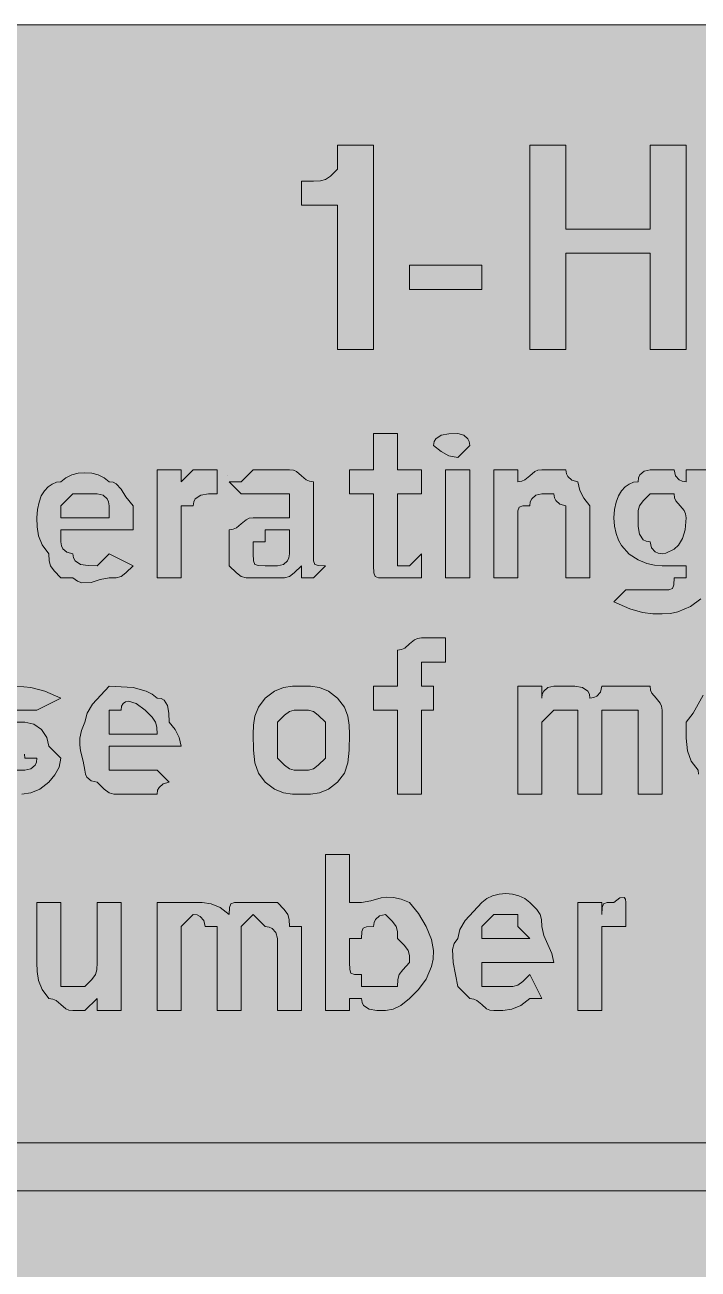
# Model space of a CAD drawing. Header units: metres. Extents: x 10 to 558, y 11 to 259.
# Drawn here: x 141.8 to 208.9, y 134.8 to 259 of the extents above; entities that cross this region are included whole.
import ezdxf

# ---------------------------------------------------------------- set-up
doc = ezdxf.new("R2010")
doc.units = ezdxf.units.M
for name, color, linetype, true_color in [('FILL_FIREBRICK_C36B00', 7, 'Continuous', 0xc36b00), ('FILL_WHITE_FFFFFF', 7, 'Continuous', 0xffffff), ('STROKE_WHITE_FFFFFF', 7, 'Continuous', 0xffffff)]:
    doc.layers.add(name, color=color, linetype=linetype, true_color=true_color)

msp = doc.modelspace()

# ---------------------------------------------------------------- hatches: boundary and pattern name
at = {"layer": 'FILL_FIREBRICK_C36B00', "true_color": 0xc36b00}
h = msp.add_hatch(color=7, dxfattribs=at)
h.dxf.hatch_style = 1
h.paths.add_polyline_path([(551.8, 258.91), (552.54, 258.75), (553.8, 258.21), (554.83, 257.44), (555.75, 256.56), (556.54, 256.06), (557.14, 255.47), (557.56, 254.83), (557.85, 254.16), (558.11, 252.85), (558.15, 251.76), (558.15, 17.76), (558.15, 15.36), (557.44, 14.48), (556.95, 13.71), (556.46, 13.17), (556.15, 13.01), (555.75, 12.96), (555.3, 12.17), (554.83, 11.57), (554.34, 11.15), (553.8, 10.86), (552.54, 10.6), (550.95, 10.56), (16.95, 10.56), (13.35, 10.56), (13.3, 10.96), (13.14, 11.27), (12.6, 11.76), (11.83, 12.25), (10.95, 12.96), (10.26, 13.88), (9.9, 14.91), (9.77, 16.17), (9.75, 17.76), (9.75, 251.76), (9.75, 254.16), (9.8, 254.56), (9.94, 254.87), (10.35, 255.36), (10.76, 255.85), (10.9, 256.16), (10.95, 256.56), (11.83, 256.75), (12.6, 257.16), (13.35, 257.76), (14.25, 257.95), (15.15, 258.36), (16.05, 258.77), (16.95, 258.96), (550.95, 258.96), (551.8, 258.91)])
at = {"layer": 'FILL_WHITE_FFFFFF', "true_color": 0xffffff}
h = msp.add_hatch(color=7, dxfattribs=at)
h.dxf.hatch_style = 1
h.paths.add_polyline_path([(172.95, 226.56), (172.95, 240.96), (169.35, 240.96), (169.35, 243.36), (170.55, 243.36), (171.26, 243.38), (171.75, 243.51), (172.24, 243.87), (172.95, 244.56), (172.95, 245.76), (172.95, 246.96), (176.55, 246.96), (176.55, 226.56), (172.95, 226.56)])
h = msp.add_hatch(color=7, dxfattribs=at)
h.dxf.hatch_style = 1
h.paths.add_polyline_path([(204.15, 236.16), (195.75, 236.16), (195.75, 226.56), (192.15, 226.56), (192.15, 246.96), (195.75, 246.96), (195.75, 238.56), (204.15, 238.56), (204.15, 246.96), (207.75, 246.96), (207.75, 226.56), (204.15, 226.56), (204.15, 236.16)])
h = msp.add_hatch(color=7, dxfattribs=at)
h.dxf.hatch_style = 1
h.paths.add_polyline_path([(180.15, 234.96), (187.35, 234.96), (187.35, 232.56), (180.15, 232.56), (180.15, 234.96)])
h = msp.add_hatch(color=7, dxfattribs=at)
h.dxf.hatch_style = 1
h.paths.add_polyline_path([(178.95, 204.96), (180.15, 204.96), (181.35, 206.16), (181.35, 203.76), (177.75, 203.76), (177.06, 203.78), (176.7, 203.91), (176.57, 204.27), (176.55, 204.96), (176.55, 206.16), (176.55, 212.16), (174.15, 212.16), (174.15, 214.56), (176.55, 214.56), (176.55, 218.16), (178.95, 218.16), (178.95, 214.56), (181.35, 214.56), (181.35, 212.16), (178.95, 212.16), (178.95, 206.16), (178.95, 204.96)])
h = msp.add_hatch(color=7, dxfattribs=at)
h.dxf.hatch_style = 1
h.paths.add_polyline_path([(184.95, 215.76), (184.07, 215.95), (183.3, 216.36), (182.55, 216.96), (182.6, 217.36), (182.76, 217.65), (183.3, 218.01), (184.07, 218.14), (184.95, 218.16), (185.55, 218.01), (185.96, 217.65), (186.1, 217.36), (186.15, 216.96), (184.95, 215.76)])
h = msp.add_hatch(color=7, dxfattribs=at)
h.dxf.hatch_style = 1
h.paths.add_polyline_path([(144.66, 204.47), (144.3, 204.96), (144.17, 205.45), (144.15, 206.16), (143.46, 207.06), (143.1, 207.96), (142.97, 208.86), (142.95, 209.76), (143, 210.6), (143.16, 211.33), (143.39, 211.95), (143.7, 212.46), (144.06, 212.85), (144.47, 213.13), (144.9, 213.3), (145.35, 213.36), (145.85, 213.75), (146.44, 214.03), (147.08, 214.2), (147.75, 214.26), (148.42, 214.2), (149.06, 214.03), (149.65, 213.75), (150.15, 213.36), (150.55, 213.31), (150.86, 213.15), (151.35, 212.61), (151.84, 211.84), (152.55, 210.96), (152.55, 208.56), (145.35, 208.56), (145.35, 207.36), (145.4, 206.96), (145.54, 206.67), (145.95, 206.31), (146.55, 206.16), (146.6, 205.76), (146.76, 205.47), (147.3, 205.11), (148.07, 204.98), (148.95, 204.96), (150.15, 206.16), (152.55, 204.96), (151.84, 204.27), (151.35, 203.91), (150.86, 203.78), (150.15, 203.76), (149.25, 203.59), (148.35, 203.31), (147.45, 203.25), (147, 203.42), (146.55, 203.76), (145.35, 203.76), (144.66, 204.47)])
h.paths.add_polyline_path([(150.15, 210.96), (150.1, 211.36), (149.96, 211.65), (149.55, 212.01), (148.95, 212.16), (146.55, 212.16), (145.35, 210.96), (145.35, 209.76), (150.15, 209.76), (150.15, 210.96)], flags=16)
h = msp.add_hatch(color=7, dxfattribs=at)
h.dxf.hatch_style = 1
h.paths.add_polyline_path([(158.55, 214.56), (160.95, 214.56), (160.95, 212.16), (160.07, 212.14), (159.3, 212.01), (158.76, 211.65), (158.6, 211.36), (158.55, 210.96), (157.35, 210.96), (157.35, 209.76), (157.35, 203.76), (154.95, 203.76), (154.95, 214.56), (157.35, 214.56), (157.35, 213.36), (158.55, 214.56)])
h = msp.add_hatch(color=7, dxfattribs=at)
h.dxf.hatch_style = 1
h.paths.add_polyline_path([(164.55, 214.56), (165.75, 214.56), (168.15, 214.56), (168.55, 214.51), (168.86, 214.37), (169.35, 213.96), (169.84, 213.55), (170.15, 213.41), (170.55, 213.36), (170.55, 212.16), (170.55, 209.76), (170.55, 206.16), (170.57, 205.47), (170.7, 205.11), (171.06, 204.98), (171.75, 204.96), (170.55, 203.76), (169.35, 203.76), (169.35, 204.96), (168.64, 204.27), (168.15, 203.91), (167.66, 203.78), (166.95, 203.76), (165.75, 203.76), (164.55, 203.76), (163.84, 203.78), (163.35, 203.91), (162.86, 204.27), (162.15, 204.96), (162.15, 206.16), (162.15, 208.56), (162.55, 208.61), (162.86, 208.75), (163.35, 209.16), (163.84, 209.57), (164.15, 209.71), (164.55, 209.76), (165.75, 209.76), (166.95, 209.76), (168.15, 209.76), (168.15, 210.96), (168.15, 212.16), (166.95, 212.16), (165.75, 212.16), (164.55, 212.16), (163.35, 212.16), (162.15, 213.36), (163.35, 213.36), (164.55, 214.56)])
h.paths.add_polyline_path([(167.55, 205.11), (167.96, 205.47), (168.1, 205.76), (168.15, 206.16), (168.15, 208.56), (166.95, 208.56), (165.75, 208.56), (165.75, 207.36), (164.55, 207.36), (164.55, 206.16), (164.57, 205.47), (164.7, 205.11), (165.06, 204.98), (165.75, 204.96), (166.95, 204.96), (167.55, 205.11)], flags=16)
h = msp.add_hatch(color=7, dxfattribs=at)
h.dxf.hatch_style = 1
h.paths.add_polyline_path([(183.75, 203.76), (183.75, 214.56), (186.15, 214.56), (186.15, 203.76), (183.75, 203.76)])
h = msp.add_hatch(color=7, dxfattribs=at)
h.dxf.hatch_style = 1
h.paths.add_polyline_path([(192.75, 212.01), (192.34, 211.65), (192.2, 211.36), (192.15, 210.96), (191.46, 210.94), (191.1, 210.81), (190.97, 210.45), (190.95, 209.76), (190.95, 203.76), (188.55, 203.76), (188.55, 214.56), (190.95, 214.56), (190.95, 213.36), (191.35, 213.41), (191.66, 213.55), (192.15, 213.96), (192.64, 214.37), (192.95, 214.51), (193.35, 214.56), (195.75, 214.56), (195.8, 214.16), (195.94, 213.87), (196.35, 213.51), (196.95, 213.36), (197.14, 212.48), (197.55, 211.71), (198.15, 210.96), (198.15, 203.76), (195.75, 203.76), (195.75, 210.96), (195.15, 211.11), (194.74, 211.47), (194.6, 211.76), (194.55, 212.16), (193.35, 212.16), (192.75, 212.01)])
h = msp.add_hatch(color=7, dxfattribs=at)
h.dxf.hatch_style = 1
h.paths.add_polyline_path([(210.15, 214.56), (210.15, 202.56), (209.23, 201.68), (208.2, 200.91), (206.94, 200.37), (206.2, 200.21), (205.35, 200.16), (204.43, 200.18), (203.4, 200.31), (202.14, 200.67), (200.55, 201.36), (201.75, 202.56), (205.35, 202.56), (206.04, 202.58), (206.4, 202.71), (206.53, 203.07), (206.55, 203.76), (207.75, 203.76), (207.75, 204.96), (206.55, 204.96), (205.35, 204.96), (204.6, 205.03), (203.83, 205.21), (202.95, 205.56), (202.07, 206.13), (201.3, 206.98), (200.99, 207.53), (200.76, 208.18), (200.6, 208.92), (200.55, 209.76), (200.6, 210.6), (200.76, 211.33), (200.99, 211.95), (201.3, 212.46), (201.66, 212.85), (202.07, 213.13), (202.5, 213.3), (202.95, 213.36), (203, 213.76), (203.14, 214.05), (203.55, 214.41), (204.15, 214.56), (205.35, 214.56), (206.55, 214.56), (206.7, 213.96), (207.06, 213.55), (207.35, 213.41), (207.75, 213.36), (207.75, 214.56), (210.15, 214.56)])
h.paths.add_polyline_path([(203.46, 211.45), (203.1, 210.96), (202.97, 210.47), (202.95, 209.76), (202.97, 208.88), (203.1, 208.11), (203.46, 207.57), (203.75, 207.41), (204.15, 207.36), (204.3, 206.76), (204.66, 206.35), (204.95, 206.21), (205.35, 206.16), (205.72, 206.22), (206.55, 206.61), (206.99, 207.04), (207.38, 207.68), (207.65, 208.57), (207.75, 209.76), (207.7, 210.16), (207.56, 210.47), (207.15, 210.96), (206.74, 211.45), (206.6, 211.76), (206.55, 212.16), (205.35, 212.16), (204.15, 212.16), (203.46, 211.45)], flags=16)
h = msp.add_hatch(color=7, dxfattribs=at)
h.dxf.hatch_style = 1
h.paths.add_polyline_path([(181.35, 182.16), (178.95, 182.16), (178.95, 190.56), (176.55, 190.56), (176.55, 192.96), (178.95, 192.96), (178.95, 195.36), (178.95, 196.56), (179.35, 196.61), (179.66, 196.75), (180.15, 197.16), (180.64, 197.57), (180.95, 197.71), (181.35, 197.76), (182.55, 197.76), (183.75, 197.76), (183.75, 195.36), (182.55, 195.36), (181.35, 195.36), (181.35, 194.16), (181.35, 192.96), (182.55, 192.96), (182.55, 190.56), (181.35, 190.56), (181.35, 182.16)])
h = msp.add_hatch(color=7, dxfattribs=at)
h.dxf.hatch_style = 1
h.paths.add_polyline_path([(140.55, 189.36), (141.75, 189.36), (142.63, 189.15), (143.4, 188.61), (143.94, 187.84), (144.15, 186.96), (145.35, 185.76), (145.16, 184.88), (144.75, 184.11), (144.15, 183.36), (143.25, 182.67), (142.35, 182.31), (141.45, 182.18), (140.55, 182.16), (139.7, 182.21), (138.96, 182.37), (137.7, 182.91), (136.67, 183.68), (135.75, 184.56), (136.95, 185.76), (137.35, 185.71), (137.66, 185.57), (138.15, 185.16), (138.64, 184.75), (138.95, 184.61), (139.35, 184.56), (140.55, 184.56), (141.75, 184.56), (142.35, 184.71), (142.76, 185.07), (142.9, 185.36), (142.95, 185.76), (141.75, 185.76), (141.7, 186.16), (141.56, 186.45), (141.15, 186.81), (140.55, 186.96), (139.35, 186.96), (138.47, 187.15), (137.7, 187.56), (136.95, 188.16), (136.95, 190.56), (136.95, 191.76), (137.66, 192.45), (138.15, 192.81), (138.64, 192.94), (139.35, 192.96), (140.96, 192.94), (142.35, 192.81), (143.74, 192.45), (145.35, 191.76), (142.95, 190.56), (140.55, 190.56), (139.35, 190.56), (139.35, 189.36), (140.55, 189.36)])
h = msp.add_hatch(color=7, dxfattribs=at)
h.dxf.hatch_style = 1
h.paths.add_polyline_path([(150.15, 182.31), (149.66, 182.67), (148.95, 183.36), (148.35, 183.51), (147.94, 183.87), (147.8, 184.16), (147.75, 184.56), (147.58, 185.48), (147.3, 186.51), (147.22, 187.1), (147.24, 187.77), (147.41, 188.51), (147.75, 189.36), (147.96, 190.26), (148.5, 191.16), (150.15, 192.96), (152.55, 192.81), (153.86, 192.45), (154.45, 192.16), (154.95, 191.76), (155.35, 191.71), (155.64, 191.55), (156, 191.01), (156.13, 190.24), (156.15, 189.36), (156.75, 188.61), (157.16, 187.84), (157.35, 186.96), (150.15, 186.96), (150.15, 185.76), (150.15, 184.56), (152.55, 184.56), (154.95, 184.56), (156.15, 183.36), (155.55, 183.21), (155.14, 182.85), (155, 182.56), (154.95, 182.16), (151.35, 182.16), (150.64, 182.18), (150.15, 182.31)])
h.paths.add_polyline_path([(154.93, 188.87), (154.8, 189.36), (154.44, 189.85), (153.75, 190.56), (152.87, 191.23), (152.1, 191.46), (151.79, 191.4), (151.56, 191.23), (151.4, 190.95), (151.35, 190.56), (150.15, 190.56), (150.15, 188.16), (154.95, 188.16), (154.93, 188.87)], flags=16)
h = msp.add_hatch(color=7, dxfattribs=at)
h.dxf.hatch_style = 1
h.paths.add_polyline_path([(164.7, 189.96), (165.06, 190.86), (165.75, 191.76), (166.65, 192.45), (167.55, 192.81), (168.45, 192.94), (169.35, 192.96), (170.25, 192.94), (171.15, 192.81), (172.05, 192.45), (172.95, 191.76), (173.64, 190.86), (174, 189.96), (174.13, 189.06), (174.15, 188.16), (174.13, 186.57), (174, 185.31), (173.64, 184.28), (172.95, 183.36), (172.05, 182.67), (171.15, 182.31), (170.25, 182.18), (169.35, 182.16), (168.45, 182.18), (167.55, 182.31), (166.65, 182.67), (165.75, 183.36), (165.06, 184.28), (164.7, 185.31), (164.57, 186.57), (164.55, 188.16), (164.57, 189.06), (164.7, 189.96)])
h.paths.add_polyline_path([(168.15, 190.41), (167.66, 190.05), (166.95, 189.36), (166.95, 188.16), (166.95, 185.76), (167.66, 185.07), (168.15, 184.71), (168.64, 184.58), (169.35, 184.56), (170.06, 184.58), (170.55, 184.71), (171.04, 185.07), (171.75, 185.76), (171.75, 188.16), (171.75, 189.36), (171.04, 190.05), (170.55, 190.41), (170.06, 190.54), (169.35, 190.56), (168.64, 190.54), (168.15, 190.41)], flags=16)
h = msp.add_hatch(color=7, dxfattribs=at)
h.dxf.hatch_style = 1
h.paths.add_polyline_path([(193.35, 191.76), (193.4, 192.16), (193.54, 192.45), (193.95, 192.81), (194.55, 192.96), (195.75, 192.96), (196.63, 192.94), (197.4, 192.81), (197.94, 192.45), (198.1, 192.16), (198.15, 191.76), (198.55, 191.81), (198.84, 191.95), (199.2, 192.36), (199.35, 192.96), (200.55, 192.96), (204.15, 192.96), (204.2, 192.56), (204.34, 192.25), (204.75, 191.76), (205.16, 191.27), (205.3, 190.96), (205.35, 190.56), (205.35, 189.36), (205.35, 182.16), (202.95, 182.16), (202.95, 189.36), (202.95, 190.56), (201.75, 190.56), (199.35, 190.56), (199.35, 189.36), (199.35, 182.16), (196.95, 182.16), (196.95, 189.36), (196.95, 190.56), (195.75, 190.56), (194.55, 190.56), (193.35, 189.36), (193.35, 182.16), (190.95, 182.16), (190.95, 192.96), (193.35, 192.96), (193.35, 191.76)])
h = msp.add_hatch(color=7, dxfattribs=at)
h.dxf.hatch_style = 1
h.paths.add_polyline_path([(211.35, 182.31), (210.86, 182.67), (210.15, 183.36), (209.55, 183.51), (209.14, 183.87), (209, 184.16), (208.95, 184.56), (208.26, 185.48), (207.9, 186.51), (207.77, 187.77), (207.75, 189.36), (208.46, 190.26), (208.95, 191.16), (209.44, 192.06), (210.15, 192.96), (211.76, 192.94), (213.15, 192.81), (214.54, 192.45), (216.15, 191.76), (216.75, 191.01), (217.16, 190.24), (217.35, 189.36), (217.35, 186.96), (210.15, 186.96), (210.3, 186.36), (210.66, 185.95), (210.95, 185.81), (211.35, 185.76), (211.35, 184.56), (213.75, 184.56), (214.95, 184.56), (216.15, 184.56), (217.35, 183.36), (216.75, 183.21), (216.34, 182.85), (216.2, 182.56), (216.15, 182.16), (212.55, 182.16), (211.84, 182.18), (211.35, 182.31)])
h.paths.add_polyline_path([(214.95, 190.56), (213.75, 190.56), (213.7, 190.95), (213.54, 191.23), (213.31, 191.4), (213, 191.46), (212.23, 191.23), (211.35, 190.56), (210.66, 189.85), (210.3, 189.36), (210.17, 188.87), (210.15, 188.16), (214.95, 188.16), (214.95, 190.56)], flags=16)
h = msp.add_hatch(color=7, dxfattribs=at)
h.dxf.hatch_style = 1
h.paths.add_polyline_path([(177.3, 171.81), (177.89, 171.89), (178.56, 171.87), (179.3, 171.7), (180.15, 171.36), (181.03, 170.27), (181.8, 168.96), (182.34, 167.65), (182.55, 166.56), (182.5, 165.71), (182.34, 164.97), (181.8, 163.71), (181.03, 162.68), (180.15, 161.76), (179.27, 161.07), (178.5, 160.71), (177.75, 160.56), (176.87, 160.58), (176.1, 160.71), (175.56, 161.07), (175.4, 161.36), (175.35, 161.76), (174.15, 161.76), (174.15, 160.56), (171.75, 160.56), (171.75, 176.16), (174.15, 176.16), (174.15, 171.36), (175.35, 171.36), (176.27, 171.53), (177.3, 171.81)])
h.paths.add_polyline_path([(178.97, 163.67), (179.1, 164.16), (179.46, 164.65), (180.15, 165.36), (180.13, 166.07), (180, 166.56), (179.64, 167.05), (178.95, 167.76), (178.93, 168.47), (178.8, 168.96), (178.44, 169.45), (177.75, 170.16), (177.15, 170.01), (176.74, 169.65), (176.6, 169.36), (176.55, 168.96), (175.86, 168.94), (175.5, 168.81), (175.37, 168.45), (175.35, 167.76), (174.15, 167.76), (174.15, 165.36), (174.17, 164.67), (174.3, 164.31), (174.66, 164.18), (175.35, 164.16), (175.35, 162.96), (177.75, 162.96), (178.95, 162.96), (178.97, 163.67)], flags=16)
h = msp.add_hatch(color=7, dxfattribs=at)
h.dxf.hatch_style = 1
h.paths.add_polyline_path([(187.84, 160.75), (187.35, 161.16), (186.86, 161.57), (186.55, 161.71), (186.15, 161.76), (184.95, 162.96), (184.5, 165.36), (184.44, 166.67), (184.61, 167.26), (184.95, 167.76), (185.16, 168.66), (185.7, 169.56), (187.35, 171.36), (187.85, 171.75), (188.44, 172.03), (189.08, 172.2), (189.75, 172.26), (190.42, 172.2), (191.06, 172.03), (191.65, 171.75), (192.15, 171.36), (192.84, 170.65), (193.2, 170.16), (193.33, 169.67), (193.35, 168.96), (193.54, 168.06), (193.95, 167.16), (194.36, 166.26), (194.55, 165.36), (187.35, 165.36), (187.35, 164.16), (187.35, 162.96), (189.75, 162.96), (190.46, 162.98), (190.95, 163.11), (191.44, 163.47), (192.15, 164.16), (193.35, 161.76), (192.15, 161.76), (191.25, 161.07), (190.35, 160.71), (189.45, 160.58), (188.55, 160.56), (188.15, 160.61), (187.84, 160.75)])
h.paths.add_polyline_path([(190.95, 168.96), (190.95, 170.16), (188.55, 170.16), (187.35, 168.96), (187.35, 167.76), (192.15, 167.76), (190.95, 168.96)], flags=16)
h = msp.add_hatch(color=7, dxfattribs=at)
h.dxf.hatch_style = 1
h.paths.add_polyline_path([(199.37, 170.85), (199.5, 171.21), (199.86, 171.34), (200.55, 171.36), (201.15, 171.81), (201.56, 171.87), (201.7, 171.7), (201.75, 171.36), (201.75, 168.96), (199.35, 168.96), (199.35, 167.76), (199.35, 160.56), (196.95, 160.56), (196.95, 171.36), (199.35, 171.36), (199.35, 170.16), (199.37, 170.85)])
h = msp.add_hatch(color=7, dxfattribs=at)
h.dxf.hatch_style = 1
h.paths.add_polyline_path([(146.15, 160.61), (145.84, 160.75), (145.35, 161.16), (144.86, 161.57), (144.55, 161.71), (144.15, 161.76), (143.46, 162.66), (143.1, 163.56), (142.97, 164.46), (142.95, 165.36), (142.95, 171.36), (145.35, 171.36), (145.35, 165.36), (145.35, 162.96), (146.55, 162.96), (147.75, 162.96), (148.44, 163.67), (148.8, 164.16), (148.93, 164.65), (148.95, 165.36), (148.95, 171.36), (151.35, 171.36), (151.35, 160.56), (148.95, 160.56), (148.95, 161.76), (147.75, 160.56), (146.55, 160.56), (146.15, 160.61)])
h = msp.add_hatch(color=7, dxfattribs=at)
h.dxf.hatch_style = 1
h.paths.add_polyline_path([(158.55, 171.36), (159.45, 171.34), (160.35, 171.21), (161.25, 170.85), (162.15, 170.16), (162.17, 170.85), (162.3, 171.21), (162.66, 171.34), (163.35, 171.36), (164.55, 171.36), (166.95, 171.36), (167.64, 170.65), (168, 170.16), (168.13, 169.67), (168.15, 168.96), (169.35, 168.96), (169.35, 160.56), (166.95, 160.56), (166.95, 167.76), (166.8, 168.36), (166.44, 168.77), (166.15, 168.91), (165.75, 168.96), (164.55, 170.16), (163.35, 168.96), (163.35, 167.76), (163.35, 160.56), (160.95, 160.56), (160.95, 167.76), (160.95, 168.96), (159.75, 168.96), (159.6, 169.56), (159.24, 169.97), (158.95, 170.11), (158.55, 170.16), (157.35, 168.96), (157.35, 167.76), (157.35, 160.56), (154.95, 160.56), (154.95, 171.36), (157.35, 171.36), (158.55, 171.36)])
h = msp.add_hatch(color=7, dxfattribs=at)
h.dxf.hatch_style = 1
h.paths.add_polyline_path([(505.35, 147.36), (505.35, 142.56), (72.15, 142.56), (76.95, 137.76), (69.75, 137.76), (62.55, 144.96), (69.75, 152.16), (76.95, 152.16), (72.15, 147.36), (505.35, 147.36)])

# ---------------------------------------------------------------- linework, layer by layer
at = {"layer": 'FILL_FIREBRICK_C36B00', "lineweight": 0, "true_color": 0xc36b00}
msp.add_lwpolyline([(16.95, 258.96), (550.95, 258.96)], dxfattribs=at)
at = {"layer": 'FILL_WHITE_FFFFFF', "lineweight": 0, "true_color": 0xffffff}
for points in [[(172.95, 226.56), (172.95, 240.96), (169.35, 240.96), (169.35, 243.36), (170.55, 243.36), (171.26, 243.38), (171.75, 243.51), (172.24, 243.87), (172.95, 244.56), (172.95, 245.76), (172.95, 246.96), (176.55, 246.96), (176.55, 226.56)], [(204.15, 236.16), (195.75, 236.16), (195.75, 226.56), (192.15, 226.56), (192.15, 246.96), (195.75, 246.96), (195.75, 238.56), (204.15, 238.56), (204.15, 246.96), (207.75, 246.96), (207.75, 226.56), (204.15, 226.56)], [(180.15, 234.96), (187.35, 234.96), (187.35, 232.56), (180.15, 232.56)], [(178.95, 204.96), (180.15, 204.96), (181.35, 206.16), (181.35, 203.76), (177.75, 203.76), (177.06, 203.78), (176.7, 203.91), (176.57, 204.27), (176.55, 204.96), (176.55, 206.16), (176.55, 212.16), (174.15, 212.16), (174.15, 214.56), (176.55, 214.56), (176.55, 218.16), (178.95, 218.16), (178.95, 214.56), (181.35, 214.56), (181.35, 212.16), (178.95, 212.16), (178.95, 206.16)], [(184.95, 215.76), (184.07, 215.95), (183.3, 216.36), (182.55, 216.96), (182.6, 217.36), (182.76, 217.65), (183.3, 218.01), (184.07, 218.14), (184.95, 218.16), (185.55, 218.01), (185.96, 217.65), (186.1, 217.36), (186.15, 216.96)], [(144.66, 204.47), (144.3, 204.96), (144.17, 205.45), (144.15, 206.16), (143.46, 207.06), (143.1, 207.96), (142.97, 208.86), (142.95, 209.76), (143, 210.6), (143.16, 211.33), (143.39, 211.95), (143.7, 212.46), (144.06, 212.85), (144.47, 213.13), (144.9, 213.3), (145.35, 213.36), (145.85, 213.75), (146.44, 214.03), (147.08, 214.2), (147.75, 214.26), (148.42, 214.2), (149.06, 214.03), (149.65, 213.75), (150.15, 213.36), (150.55, 213.31), (150.86, 213.15), (151.35, 212.61), (151.84, 211.84), (152.55, 210.96), (152.55, 208.56), (145.35, 208.56), (145.35, 207.36), (145.4, 206.96), (145.54, 206.67), (145.95, 206.31), (146.55, 206.16), (146.6, 205.76), (146.76, 205.47), (147.3, 205.11), (148.07, 204.98), (148.95, 204.96), (150.15, 206.16), (152.55, 204.96), (151.84, 204.27), (151.35, 203.91), (150.86, 203.78), (150.15, 203.76), (149.25, 203.59), (148.35, 203.31), (147.45, 203.25), (147, 203.42), (146.55, 203.76), (145.35, 203.76)], [(158.55, 214.56), (160.95, 214.56), (160.95, 212.16), (160.07, 212.14), (159.3, 212.01), (158.76, 211.65), (158.6, 211.36), (158.55, 210.96), (157.35, 210.96), (157.35, 209.76), (157.35, 203.76), (154.95, 203.76), (154.95, 214.56), (157.35, 214.56), (157.35, 213.36)], [(164.55, 214.56), (165.75, 214.56), (168.15, 214.56), (168.55, 214.51), (168.86, 214.37), (169.35, 213.96), (169.84, 213.55), (170.15, 213.41), (170.55, 213.36), (170.55, 212.16), (170.55, 209.76), (170.55, 206.16), (170.57, 205.47), (170.7, 205.11), (171.06, 204.98), (171.75, 204.96), (170.55, 203.76), (169.35, 203.76), (169.35, 204.96), (168.64, 204.27), (168.15, 203.91), (167.66, 203.78), (166.95, 203.76), (165.75, 203.76), (164.55, 203.76), (163.84, 203.78), (163.35, 203.91), (162.86, 204.27), (162.15, 204.96), (162.15, 206.16), (162.15, 208.56), (162.55, 208.61), (162.86, 208.75), (163.35, 209.16), (163.84, 209.57), (164.15, 209.71), (164.55, 209.76), (165.75, 209.76), (166.95, 209.76), (168.15, 209.76), (168.15, 210.96), (168.15, 212.16), (166.95, 212.16), (165.75, 212.16), (164.55, 212.16), (163.35, 212.16), (162.15, 213.36), (163.35, 213.36)], [(183.75, 203.76), (183.75, 214.56), (186.15, 214.56), (186.15, 203.76)], [(192.75, 212.01), (192.34, 211.65), (192.2, 211.36), (192.15, 210.96), (191.46, 210.94), (191.1, 210.81), (190.97, 210.45), (190.95, 209.76), (190.95, 203.76), (188.55, 203.76), (188.55, 214.56), (190.95, 214.56), (190.95, 213.36), (191.35, 213.41), (191.66, 213.55), (192.15, 213.96), (192.64, 214.37), (192.95, 214.51), (193.35, 214.56), (195.75, 214.56), (195.8, 214.16), (195.94, 213.87), (196.35, 213.51), (196.95, 213.36), (197.14, 212.48), (197.55, 211.71), (198.15, 210.96), (198.15, 203.76), (195.75, 203.76), (195.75, 210.96), (195.15, 211.11), (194.74, 211.47), (194.6, 211.76), (194.55, 212.16), (193.35, 212.16)], [(150.15, 210.96), (150.1, 211.36), (149.96, 211.65), (149.55, 212.01), (148.95, 212.16), (146.55, 212.16), (145.35, 210.96), (145.35, 209.76), (150.15, 209.76)], [(203.46, 211.45), (203.1, 210.96), (202.97, 210.47), (202.95, 209.76), (202.97, 208.88), (203.1, 208.11), (203.46, 207.57), (203.75, 207.41), (204.15, 207.36), (204.3, 206.76), (204.66, 206.35), (204.95, 206.21), (205.35, 206.16), (205.72, 206.22), (206.55, 206.61), (206.99, 207.04), (207.38, 207.68), (207.65, 208.57), (207.75, 209.76), (207.7, 210.16), (207.56, 210.47), (207.15, 210.96), (206.74, 211.45), (206.6, 211.76), (206.55, 212.16), (205.35, 212.16), (204.15, 212.16)], [(167.55, 205.11), (167.96, 205.47), (168.1, 205.76), (168.15, 206.16), (168.15, 208.56), (166.95, 208.56), (165.75, 208.56), (165.75, 207.36), (164.55, 207.36), (164.55, 206.16), (164.57, 205.47), (164.7, 205.11), (165.06, 204.98), (165.75, 204.96), (166.95, 204.96)], [(181.35, 182.16), (178.95, 182.16), (178.95, 190.56), (176.55, 190.56), (176.55, 192.96), (178.95, 192.96), (178.95, 195.36), (178.95, 196.56), (179.35, 196.61), (179.66, 196.75), (180.15, 197.16), (180.64, 197.57), (180.95, 197.71), (181.35, 197.76), (182.55, 197.76), (183.75, 197.76), (183.75, 195.36), (182.55, 195.36), (181.35, 195.36), (181.35, 194.16), (181.35, 192.96), (182.55, 192.96), (182.55, 190.56), (181.35, 190.56)], [(150.15, 182.31), (149.66, 182.67), (148.95, 183.36), (148.35, 183.51), (147.94, 183.87), (147.8, 184.16), (147.75, 184.56), (147.58, 185.48), (147.3, 186.51), (147.22, 187.1), (147.24, 187.77), (147.41, 188.51), (147.75, 189.36), (147.96, 190.26), (148.5, 191.16), (150.15, 192.96), (152.55, 192.81), (153.86, 192.45), (154.45, 192.16), (154.95, 191.76), (155.35, 191.71), (155.64, 191.55), (156, 191.01), (156.13, 190.24), (156.15, 189.36), (156.75, 188.61), (157.16, 187.84), (157.35, 186.96), (150.15, 186.96), (150.15, 185.76), (150.15, 184.56), (152.55, 184.56), (154.95, 184.56), (156.15, 183.36), (155.55, 183.21), (155.14, 182.85), (155, 182.56), (154.95, 182.16), (151.35, 182.16), (150.64, 182.18)], [(164.7, 189.96), (165.06, 190.86), (165.75, 191.76), (166.65, 192.45), (167.55, 192.81), (168.45, 192.94), (169.35, 192.96), (170.25, 192.94), (171.15, 192.81), (172.05, 192.45), (172.95, 191.76), (173.64, 190.86), (174, 189.96), (174.13, 189.06), (174.15, 188.16), (174.13, 186.57), (174, 185.31), (173.64, 184.28), (172.95, 183.36), (172.05, 182.67), (171.15, 182.31), (170.25, 182.18), (169.35, 182.16), (168.45, 182.18), (167.55, 182.31), (166.65, 182.67), (165.75, 183.36), (165.06, 184.28), (164.7, 185.31), (164.57, 186.57), (164.55, 188.16), (164.57, 189.06)], [(193.35, 191.76), (193.4, 192.16), (193.54, 192.45), (193.95, 192.81), (194.55, 192.96), (195.75, 192.96), (196.63, 192.94), (197.4, 192.81), (197.94, 192.45), (198.1, 192.16), (198.15, 191.76), (198.55, 191.81), (198.84, 191.95), (199.2, 192.36), (199.35, 192.96), (200.55, 192.96), (204.15, 192.96), (204.2, 192.56), (204.34, 192.25), (204.75, 191.76), (205.16, 191.27), (205.3, 190.96), (205.35, 190.56), (205.35, 189.36), (205.35, 182.16), (202.95, 182.16), (202.95, 189.36), (202.95, 190.56), (201.75, 190.56), (199.35, 190.56), (199.35, 189.36), (199.35, 182.16), (196.95, 182.16), (196.95, 189.36), (196.95, 190.56), (195.75, 190.56), (194.55, 190.56), (193.35, 189.36), (193.35, 182.16), (190.95, 182.16), (190.95, 192.96), (193.35, 192.96)], [(154.93, 188.87), (154.8, 189.36), (154.44, 189.85), (153.75, 190.56), (152.87, 191.23), (152.1, 191.46), (151.79, 191.4), (151.56, 191.23), (151.4, 190.95), (151.35, 190.56), (150.15, 190.56), (150.15, 188.16), (154.95, 188.16)], [(168.15, 190.41), (167.66, 190.05), (166.95, 189.36), (166.95, 188.16), (166.95, 185.76), (167.66, 185.07), (168.15, 184.71), (168.64, 184.58), (169.35, 184.56), (170.06, 184.58), (170.55, 184.71), (171.04, 185.07), (171.75, 185.76), (171.75, 188.16), (171.75, 189.36), (171.04, 190.05), (170.55, 190.41), (170.06, 190.54), (169.35, 190.56), (168.64, 190.54)], [(177.3, 171.81), (177.89, 171.89), (178.56, 171.87), (179.3, 171.7), (180.15, 171.36), (181.03, 170.27), (181.8, 168.96), (182.34, 167.65), (182.55, 166.56), (182.5, 165.71), (182.34, 164.97), (181.8, 163.71), (181.03, 162.68), (180.15, 161.76), (179.27, 161.07), (178.5, 160.71), (177.75, 160.56), (176.87, 160.58), (176.1, 160.71), (175.56, 161.07), (175.4, 161.36), (175.35, 161.76), (174.15, 161.76), (174.15, 160.56), (171.75, 160.56), (171.75, 176.16), (174.15, 176.16), (174.15, 171.36), (175.35, 171.36), (176.27, 171.53)], [(187.84, 160.75), (187.35, 161.16), (186.86, 161.57), (186.55, 161.71), (186.15, 161.76), (184.95, 162.96), (184.5, 165.36), (184.44, 166.67), (184.61, 167.26), (184.95, 167.76), (185.16, 168.66), (185.7, 169.56), (187.35, 171.36), (187.85, 171.75), (188.44, 172.03), (189.08, 172.2), (189.75, 172.26), (190.42, 172.2), (191.06, 172.03), (191.65, 171.75), (192.15, 171.36), (192.84, 170.65), (193.2, 170.16), (193.33, 169.67), (193.35, 168.96), (193.54, 168.06), (193.95, 167.16), (194.36, 166.26), (194.55, 165.36), (187.35, 165.36), (187.35, 164.16), (187.35, 162.96), (189.75, 162.96), (190.46, 162.98), (190.95, 163.11), (191.44, 163.47), (192.15, 164.16), (193.35, 161.76), (192.15, 161.76), (191.25, 161.07), (190.35, 160.71), (189.45, 160.58), (188.55, 160.56), (188.15, 160.61)], [(199.37, 170.85), (199.5, 171.21), (199.86, 171.34), (200.55, 171.36), (201.15, 171.81), (201.56, 171.87), (201.7, 171.7), (201.75, 171.36), (201.75, 168.96), (199.35, 168.96), (199.35, 167.76), (199.35, 160.56), (196.95, 160.56), (196.95, 171.36), (199.35, 171.36), (199.35, 170.16)], [(146.15, 160.61), (145.84, 160.75), (145.35, 161.16), (144.86, 161.57), (144.55, 161.71), (144.15, 161.76), (143.46, 162.66), (143.1, 163.56), (142.97, 164.46), (142.95, 165.36), (142.95, 171.36), (145.35, 171.36), (145.35, 165.36), (145.35, 162.96), (146.55, 162.96), (147.75, 162.96), (148.44, 163.67), (148.8, 164.16), (148.93, 164.65), (148.95, 165.36), (148.95, 171.36), (151.35, 171.36), (151.35, 160.56), (148.95, 160.56), (148.95, 161.76), (147.75, 160.56), (146.55, 160.56)], [(158.55, 171.36), (159.45, 171.34), (160.35, 171.21), (161.25, 170.85), (162.15, 170.16), (162.17, 170.85), (162.3, 171.21), (162.66, 171.34), (163.35, 171.36), (164.55, 171.36), (166.95, 171.36), (167.64, 170.65), (168, 170.16), (168.13, 169.67), (168.15, 168.96), (169.35, 168.96), (169.35, 160.56), (166.95, 160.56), (166.95, 167.76), (166.8, 168.36), (166.44, 168.77), (166.15, 168.91), (165.75, 168.96), (164.55, 170.16), (163.35, 168.96), (163.35, 167.76), (163.35, 160.56), (160.95, 160.56), (160.95, 167.76), (160.95, 168.96), (159.75, 168.96), (159.6, 169.56), (159.24, 169.97), (158.95, 170.11), (158.55, 170.16), (157.35, 168.96), (157.35, 167.76), (157.35, 160.56), (154.95, 160.56), (154.95, 171.36), (157.35, 171.36)], [(178.97, 163.67), (179.1, 164.16), (179.46, 164.65), (180.15, 165.36), (180.13, 166.07), (180, 166.56), (179.64, 167.05), (178.95, 167.76), (178.93, 168.47), (178.8, 168.96), (178.44, 169.45), (177.75, 170.16), (177.15, 170.01), (176.74, 169.65), (176.6, 169.36), (176.55, 168.96), (175.86, 168.94), (175.5, 168.81), (175.37, 168.45), (175.35, 167.76), (174.15, 167.76), (174.15, 165.36), (174.17, 164.67), (174.3, 164.31), (174.66, 164.18), (175.35, 164.16), (175.35, 162.96), (177.75, 162.96), (178.95, 162.96)], [(190.95, 168.96), (190.95, 170.16), (188.55, 170.16), (187.35, 168.96), (187.35, 167.76), (192.15, 167.76)], [(505.35, 147.36), (505.35, 142.56), (72.15, 142.56), (76.95, 137.76), (69.75, 137.76), (62.55, 144.96), (69.75, 152.16), (76.95, 152.16), (72.15, 147.36)]]:
    msp.add_lwpolyline(points, close=True, dxfattribs=at)
for points in [[(209.23, 201.68), (208.2, 200.91), (206.94, 200.37), (206.2, 200.21), (205.35, 200.16), (204.43, 200.18), (203.4, 200.31), (202.14, 200.67), (200.55, 201.36), (201.75, 202.56), (205.35, 202.56), (206.04, 202.58), (206.4, 202.71), (206.53, 203.07), (206.55, 203.76), (207.75, 203.76), (207.75, 204.96), (206.55, 204.96), (205.35, 204.96), (204.6, 205.03), (203.83, 205.21), (202.95, 205.56), (202.07, 206.13), (201.3, 206.98), (200.99, 207.53), (200.76, 208.18), (200.6, 208.92), (200.55, 209.76), (200.6, 210.6), (200.76, 211.33), (200.99, 211.95), (201.3, 212.46), (201.66, 212.85), (202.07, 213.13), (202.5, 213.3), (202.95, 213.36), (203, 213.76), (203.14, 214.05), (203.55, 214.41), (204.15, 214.56), (205.35, 214.56), (206.55, 214.56), (206.7, 213.96), (207.06, 213.55), (207.35, 213.41), (207.75, 213.36), (207.75, 214.56), (210.15, 214.56)], [(140.96, 192.94), (142.35, 192.81), (143.74, 192.45), (145.35, 191.76), (142.95, 190.56), (140.55, 190.56)], [(209, 184.16), (208.95, 184.56), (208.26, 185.48), (207.9, 186.51), (207.77, 187.77), (207.75, 189.36), (208.46, 190.26), (208.95, 191.16), (209.44, 192.06)], [(140.55, 189.36), (141.75, 189.36), (142.63, 189.15), (143.4, 188.61), (143.94, 187.84), (144.15, 186.96), (145.35, 185.76), (145.16, 184.88), (144.75, 184.11), (144.15, 183.36), (143.25, 182.67), (142.35, 182.31), (141.45, 182.18)], [(140.55, 184.56), (141.75, 184.56), (142.35, 184.71), (142.76, 185.07), (142.9, 185.36), (142.95, 185.76), (141.75, 185.76), (141.7, 186.16)]]:
    msp.add_lwpolyline(points, dxfattribs=at)
at = {"layer": 'STROKE_WHITE_FFFFFF', "lineweight": 0, "true_color": 0xffffff}
for points in [[(204.15, 226.56), (207.75, 226.56), (204.15, 226.56)], [(161.95, 214), (161.95, 214)], [(161.95, 214), (161.95, 214)], [(161.95, 214), (161.95, 214)]]:
    msp.add_lwpolyline(points, dxfattribs=at)

doc.saveas('drawing.dxf')
